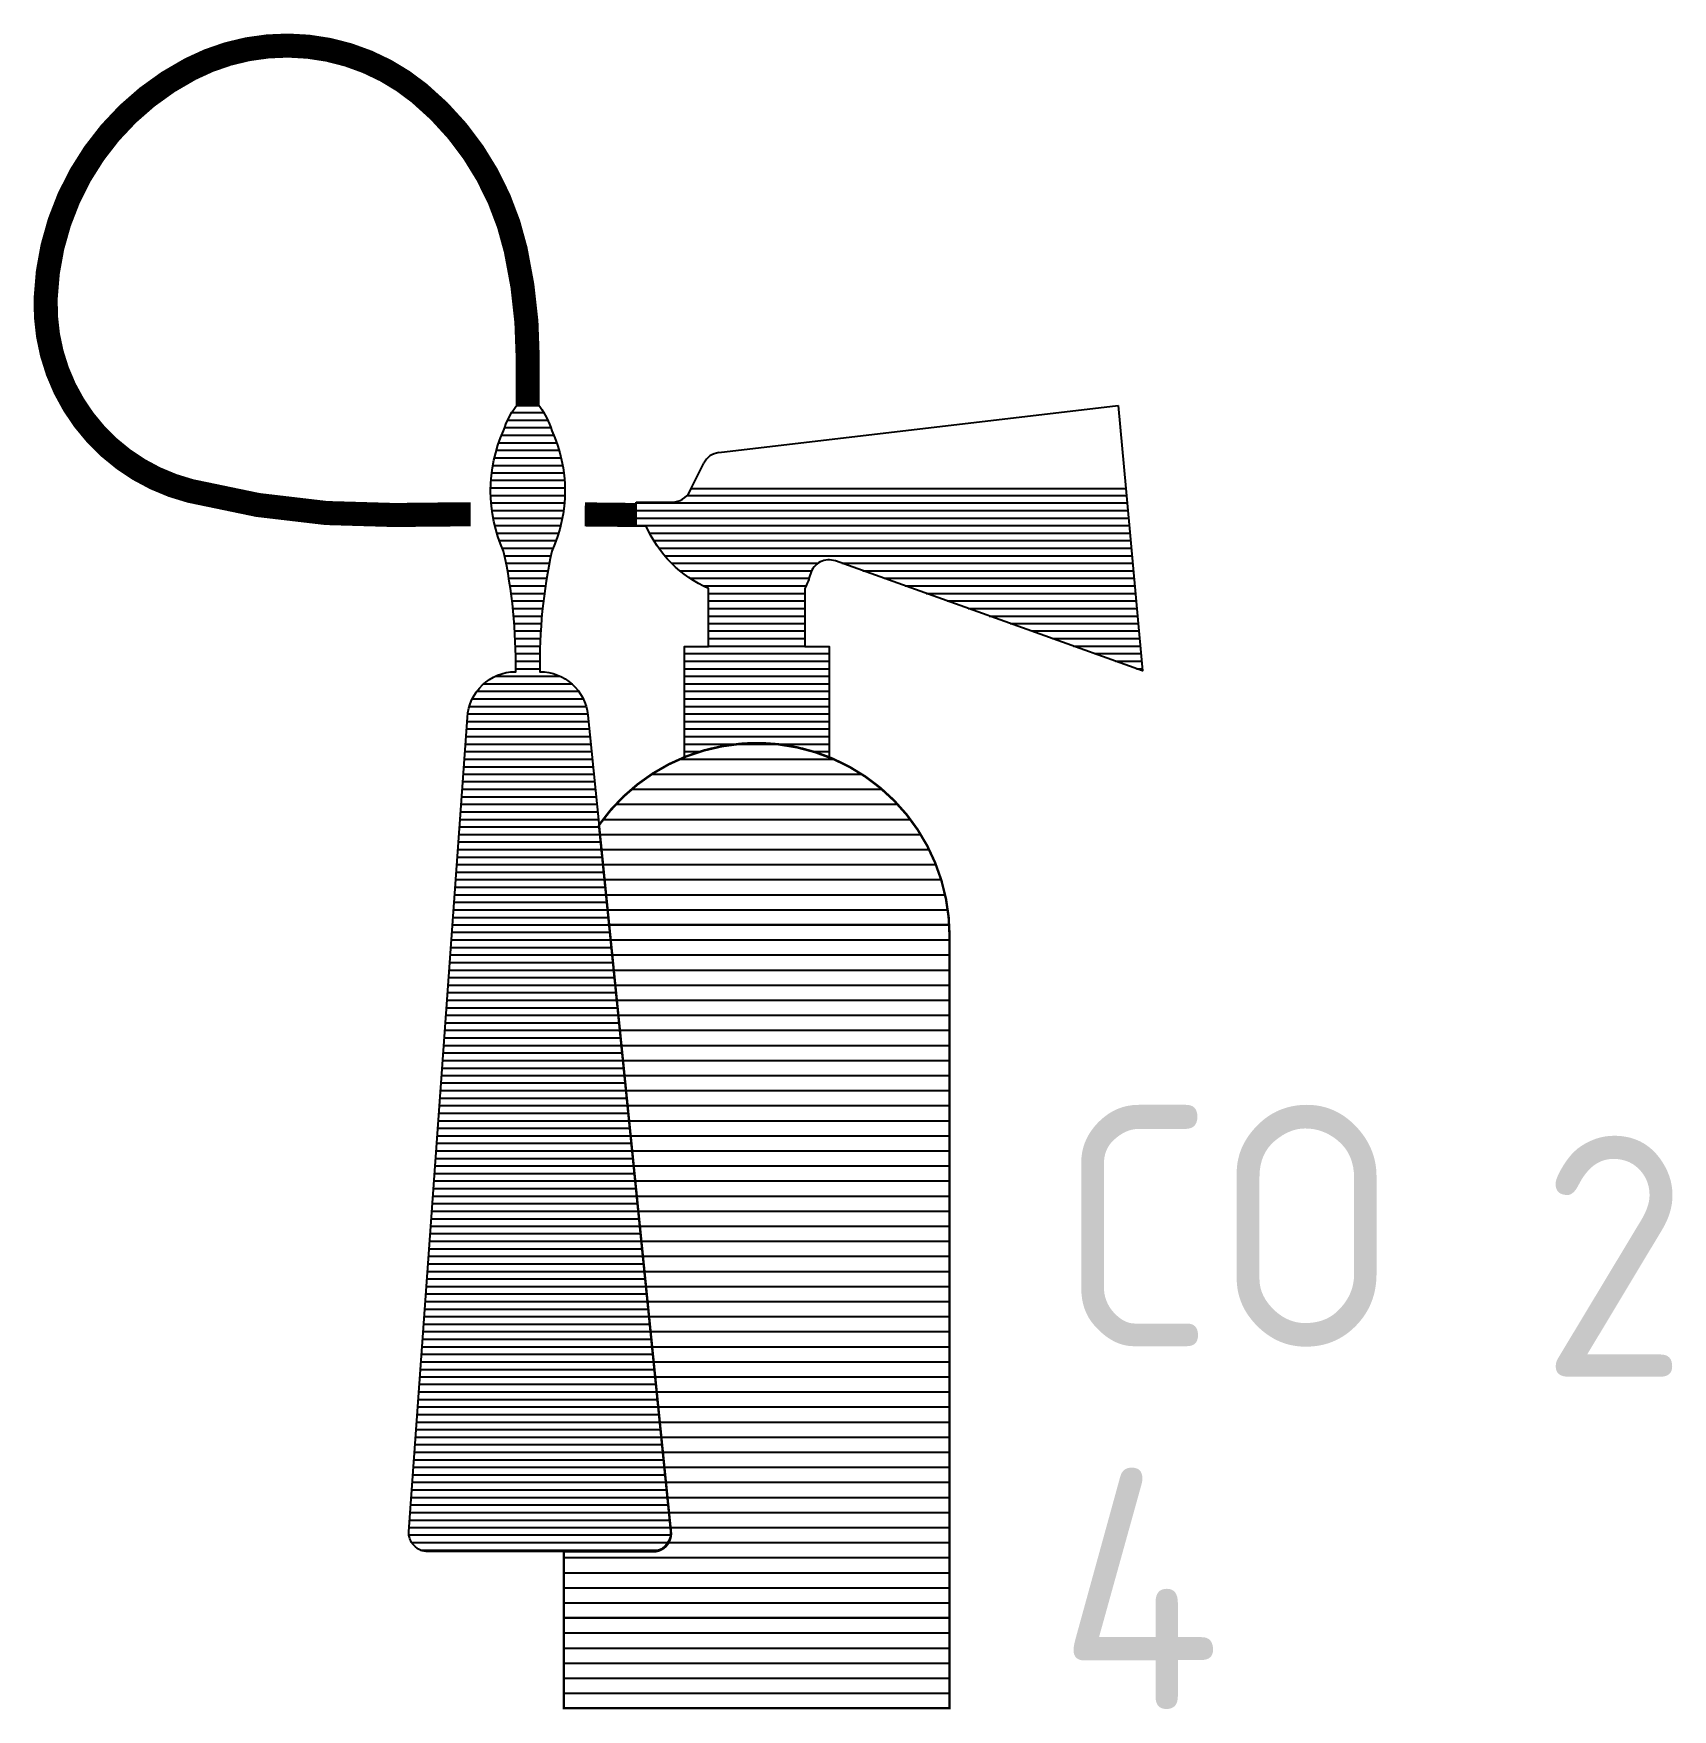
# Model space of a CAD drawing. Extents: x 47 to 60.6, y 37 to 50.9.
import ezdxf

# ---------------------------------------------------------------- set-up
doc = ezdxf.new("R2010")
doc.units = 0
doc.header["$LTSCALE"] = 2
doc.layers.get('0').update_dxf_attribs({"linetype": 'CONTINUOUS'})
for name, color, linetype in [('ROOD', 1, 'CONTINUOUS'), ('TXT', 7, 'CONTINUOUS'), ('VEILIG', 7, 'CONTINUOUS')]:
    doc.layers.add(name, color=color, linetype=linetype)
doc.styles.get("Standard").update_dxf_attribs({"font": 'ISO'})

# ---------------------------------------------------------------- blocks, each defined once
blk = doc.blocks.new('*X')
at = {"color": 0}
for p, q in [((50.967, 47.75), (51.233, 47.75)), ((51.01, 47.812), (51.19, 47.812)), ((50.884, 47.562), (51.316, 47.562)), ((50.908, 47.625), (51.292, 47.625)), ((50.934, 47.688), (51.266, 47.688)), ((50.84, 47.438), (51.36, 47.438)), ((50.86, 47.5), (51.34, 47.5)), ((50.811, 47.312), (51.389, 47.312)), ((50.823, 47.375), (51.377, 47.375)), ((50.795, 47.188), (51.405, 47.188)), ((50.801, 47.25), (51.399, 47.25)), ((50.792, 47.125), (51.408, 47.125)), ((50.792, 47.062), (51.408, 47.062)), ((50.796, 47), (51.404, 47)), ((52, 47), (56.073, 47)), ((52.421, 47.062), (56.068, 47.062)), ((50.803, 46.938), (51.397, 46.938)), ((50.813, 46.875), (51.387, 46.875)), ((52, 46.938), (56.079, 46.938)), ((52, 46.875), (56.085, 46.875)), ((50.826, 46.812), (51.374, 46.812)), ((50.843, 46.75), (51.357, 46.75)), ((52, 46.812), (56.09, 46.812)), ((52.111, 46.75), (56.096, 46.75)), ((50.864, 46.688), (51.336, 46.688)), ((50.889, 46.625), (51.311, 46.625)), ((52.146, 46.688), (56.102, 46.688)), ((52.188, 46.625), (56.108, 46.625)), ((50.908, 46.562), (51.292, 46.562)), ((50.921, 46.5), (51.279, 46.5)), ((52.236, 46.562), (56.113, 46.562)), ((52.294, 46.5), (53.508, 46.5)), ((53.706, 46.5), (56.119, 46.5)), ((50.932, 46.438), (51.268, 46.438)), ((50.943, 46.375), (51.257, 46.375)), ((50.953, 46.312), (51.247, 46.312)), ((52.363, 46.438), (53.455, 46.438)), ((52.447, 46.375), (53.434, 46.375)), ((52.555, 46.312), (53.409, 46.312)), ((53.881, 46.438), (56.125, 46.438)), ((54.056, 46.375), (56.13, 46.375)), ((54.231, 46.312), (56.136, 46.312)), ((50.962, 46.25), (51.238, 46.25)), ((50.97, 46.188), (51.23, 46.188)), ((52.6, 46.25), (53.4, 46.25)), ((52.6, 46.188), (53.4, 46.188)), ((54.405, 46.25), (56.142, 46.25)), ((54.58, 46.188), (56.147, 46.188)), ((50.977, 46.125), (51.223, 46.125)), ((50.983, 46.062), (51.217, 46.062)), ((52.6, 46.125), (53.4, 46.125)), ((52.6, 46.062), (53.4, 46.062)), ((54.755, 46.125), (56.153, 46.125)), ((54.929, 46.062), (56.159, 46.062)), ((50.988, 46), (51.212, 46)), ((50.992, 45.938), (51.208, 45.938)), ((52.6, 46), (53.4, 46)), ((52.6, 45.938), (53.4, 45.938)), ((55.104, 46), (56.164, 46)), ((55.279, 45.938), (56.17, 45.938)), ((50.996, 45.875), (51.204, 45.875)), ((50.998, 45.812), (51.202, 45.812)), ((51, 45.75), (51.2, 45.75)), ((52.4, 45.75), (53.6, 45.75)), ((52.6, 45.875), (53.4, 45.875)), ((52.6, 45.812), (53.4, 45.812)), ((55.454, 45.875), (56.176, 45.875)), ((55.628, 45.812), (56.181, 45.812)), ((55.803, 45.75), (56.187, 45.75)), ((51, 45.625), (51.2, 45.625)), ((51.001, 45.688), (51.199, 45.688)), ((52.4, 45.688), (53.6, 45.688)), ((52.4, 45.625), (53.6, 45.625)), ((55.978, 45.688), (56.193, 45.688)), ((56.152, 45.625), (56.198, 45.625)), ((50.735, 45.5), (51.465, 45.5)), ((50.831, 45.562), (51.369, 45.562)), ((52.4, 45.562), (53.6, 45.562)), ((52.4, 45.5), (53.6, 45.5)), ((50.64, 45.375), (51.56, 45.375)), ((50.678, 45.438), (51.522, 45.438)), ((52.4, 45.438), (53.6, 45.438)), ((52.4, 45.375), (53.6, 45.375)), ((50.603, 45.25), (51.597, 45.25)), ((50.616, 45.312), (51.584, 45.312)), ((52.4, 45.312), (53.6, 45.312)), ((52.4, 45.25), (53.6, 45.25)), ((50.589, 45.062), (51.616, 45.062)), ((50.594, 45.125), (51.61, 45.125)), ((50.598, 45.188), (51.603, 45.188)), ((52.4, 45.188), (53.6, 45.188)), ((52.4, 45.125), (53.6, 45.125)), ((52.4, 45.062), (53.6, 45.062)), ((50.58, 44.938), (51.629, 44.938)), ((50.585, 45), (51.622, 45)), ((52.4, 45), (52.84, 45)), ((52.4, 44.938), (52.53, 44.938)), ((52.84, 45), (53.16, 45)), ((53.16, 45), (53.6, 45)), ((53.47, 44.938), (53.6, 44.938)), ((50.571, 44.812), (51.642, 44.812)), ((50.576, 44.875), (51.635, 44.875)), ((52.361, 44.875), (53.639, 44.875)), ((50.562, 44.688), (51.654, 44.688)), ((50.567, 44.75), (51.648, 44.75)), ((52.129, 44.75), (53.871, 44.75)), ((50.548, 44.5), (51.673, 44.5)), ((50.553, 44.562), (51.667, 44.562)), ((50.558, 44.625), (51.661, 44.625)), ((51.831, 44.5), (54.169, 44.5)), ((51.961, 44.625), (54.039, 44.625)), ((50.539, 44.375), (51.686, 44.375)), ((50.544, 44.438), (51.68, 44.438)), ((51.725, 44.375), (54.275, 44.375)), ((50.53, 44.25), (51.699, 44.25)), ((50.535, 44.312), (51.692, 44.312)), ((51.699, 44.25), (54.361, 44.25)), ((50.521, 44.125), (51.712, 44.125)), ((50.526, 44.188), (51.705, 44.188)), ((51.712, 44.125), (54.43, 44.125)), ((50.512, 44), (51.724, 44)), ((50.517, 44.062), (51.718, 44.062)), ((51.724, 44), (54.486, 44)), ((50.499, 43.812), (51.743, 43.812)), ((50.503, 43.875), (51.737, 43.875)), ((50.508, 43.938), (51.731, 43.938)), ((51.737, 43.875), (54.53, 43.875)), ((50.49, 43.688), (51.756, 43.688)), ((50.494, 43.75), (51.75, 43.75)), ((51.75, 43.75), (54.563, 43.75)), ((50.481, 43.562), (51.769, 43.562)), ((50.485, 43.625), (51.762, 43.625)), ((51.762, 43.625), (54.585, 43.625)), ((50.472, 43.438), (51.782, 43.438)), ((50.476, 43.5), (51.775, 43.5)), ((51.775, 43.5), (54.597, 43.5)), ((50.458, 43.25), (51.801, 43.25)), ((50.463, 43.312), (51.794, 43.312)), ((50.467, 43.375), (51.788, 43.375)), ((51.788, 43.375), (54.6, 43.375)), ((51.801, 43.25), (54.6, 43.25)), ((50.449, 43.125), (51.813, 43.125)), ((50.454, 43.188), (51.807, 43.188)), ((51.813, 43.125), (54.6, 43.125)), ((50.44, 43), (51.826, 43)), ((50.445, 43.062), (51.82, 43.062)), ((51.826, 43), (54.6, 43)), ((50.431, 42.875), (51.839, 42.875)), ((50.436, 42.938), (51.832, 42.938)), ((51.839, 42.875), (54.6, 42.875)), ((50.422, 42.75), (51.852, 42.75)), ((50.427, 42.812), (51.845, 42.812)), ((51.852, 42.75), (54.6, 42.75)), ((50.409, 42.562), (51.871, 42.562)), ((50.413, 42.625), (51.864, 42.625)), ((50.418, 42.688), (51.858, 42.688)), ((51.864, 42.625), (54.6, 42.625)), ((50.399, 42.438), (51.883, 42.438)), ((50.404, 42.5), (51.877, 42.5)), ((51.877, 42.5), (54.6, 42.5)), ((50.39, 42.312), (51.896, 42.312)), ((50.395, 42.375), (51.89, 42.375)), ((51.89, 42.375), (54.6, 42.375)), ((50.381, 42.188), (51.909, 42.188)), ((50.386, 42.25), (51.902, 42.25)), ((51.902, 42.25), (54.6, 42.25)), ((50.368, 42), (51.928, 42)), ((50.372, 42.062), (51.922, 42.062)), ((50.377, 42.125), (51.915, 42.125)), ((51.915, 42.125), (54.6, 42.125)), ((51.928, 42), (54.6, 42)), ((50.359, 41.875), (51.941, 41.875)), ((50.363, 41.938), (51.934, 41.938)), ((51.941, 41.875), (54.6, 41.875)), ((50.35, 41.75), (51.953, 41.75)), ((50.354, 41.812), (51.947, 41.812)), ((51.953, 41.75), (54.6, 41.75)), ((50.341, 41.625), (51.966, 41.625)), ((50.345, 41.688), (51.96, 41.688)), ((51.966, 41.625), (54.6, 41.625)), ((50.327, 41.438), (51.985, 41.438)), ((50.332, 41.5), (51.979, 41.5)), ((50.336, 41.562), (51.972, 41.562)), ((51.979, 41.5), (54.6, 41.5)), ((50.318, 41.312), (51.998, 41.312)), ((50.323, 41.375), (51.992, 41.375)), ((51.992, 41.375), (54.6, 41.375)), ((50.309, 41.188), (52.011, 41.188)), ((50.314, 41.25), (52.004, 41.25)), ((52.004, 41.25), (54.6, 41.25)), ((50.3, 41.062), (52.023, 41.062)), ((50.305, 41.125), (52.017, 41.125)), ((52.017, 41.125), (54.6, 41.125)), ((50.291, 40.938), (52.036, 40.938)), ((50.296, 41), (52.03, 41)), ((52.03, 41), (54.6, 41)), ((50.278, 40.75), (52.055, 40.75)), ((50.282, 40.812), (52.049, 40.812)), ((50.287, 40.875), (52.042, 40.875)), ((52.042, 40.875), (54.6, 40.875)), ((52.055, 40.75), (54.6, 40.75)), ((50.269, 40.625), (52.068, 40.625)), ((50.273, 40.688), (52.062, 40.688)), ((52.068, 40.625), (54.6, 40.625)), ((50.26, 40.5), (52.081, 40.5)), ((50.264, 40.562), (52.074, 40.562)), ((52.081, 40.5), (54.6, 40.5)), ((50.25, 40.375), (52.093, 40.375)), ((50.255, 40.438), (52.087, 40.438)), ((52.093, 40.375), (54.6, 40.375)), ((50.237, 40.188), (52.112, 40.188)), ((50.241, 40.25), (52.106, 40.25)), ((50.246, 40.312), (52.1, 40.312)), ((52.106, 40.25), (54.6, 40.25)), ((50.228, 40.062), (52.125, 40.062)), ((50.232, 40.125), (52.119, 40.125)), ((52.119, 40.125), (54.6, 40.125)), ((50.219, 39.938), (52.138, 39.938)), ((50.223, 40), (52.132, 40)), ((52.132, 40), (54.6, 40)), ((50.21, 39.812), (52.151, 39.812)), ((50.214, 39.875), (52.144, 39.875)), ((52.144, 39.875), (54.6, 39.875)), ((50.201, 39.688), (52.163, 39.688)), ((50.205, 39.75), (52.157, 39.75)), ((52.157, 39.75), (54.6, 39.75)), ((50.187, 39.5), (52.182, 39.5)), ((50.192, 39.562), (52.176, 39.562)), ((50.196, 39.625), (52.17, 39.625)), ((52.17, 39.625), (54.6, 39.625)), ((52.182, 39.5), (54.6, 39.5)), ((50.178, 39.375), (52.195, 39.375)), ((50.183, 39.438), (52.189, 39.438)), ((52.195, 39.375), (54.6, 39.375)), ((50.169, 39.25), (52.208, 39.25)), ((50.174, 39.312), (52.202, 39.312)), ((52.208, 39.25), (54.6, 39.25)), ((50.16, 39.125), (52.221, 39.125)), ((50.165, 39.188), (52.214, 39.188)), ((52.221, 39.125), (54.6, 39.125)), ((50.147, 38.938), (52.24, 38.938)), ((50.151, 39), (52.233, 39)), ((50.156, 39.062), (52.227, 39.062)), ((52.233, 39), (54.6, 39)), ((50.138, 38.812), (52.252, 38.812)), ((50.142, 38.875), (52.246, 38.875)), ((52.246, 38.875), (54.6, 38.875)), ((50.129, 38.688), (52.265, 38.688)), ((50.133, 38.75), (52.259, 38.75)), ((52.259, 38.75), (54.6, 38.75)), ((50.12, 38.562), (52.278, 38.562)), ((50.124, 38.625), (52.272, 38.625)), ((52.272, 38.625), (54.6, 38.625)), ((50.114, 38.438), (52.286, 38.438)), ((50.115, 38.5), (52.284, 38.5)), ((52.284, 38.5), (54.6, 38.5)), ((50.137, 38.375), (52.263, 38.375)), ((50.211, 38.312), (52.189, 38.312)), ((51.4, 38.25), (54.6, 38.25)), ((52.268, 38.375), (54.6, 38.375)), ((51.4, 38.125), (54.6, 38.125)), ((51.4, 38), (54.6, 38)), ((51.4, 37.875), (54.6, 37.875)), ((51.4, 37.75), (54.6, 37.75)), ((51.4, 37.625), (54.6, 37.625)), ((51.4, 37.5), (54.6, 37.5)), ((51.4, 37.375), (54.6, 37.375)), ((51.4, 37.25), (54.6, 37.25)), ((51.4, 37.125), (54.6, 37.125)), ((51.4, 37), (54.6, 37))]:
    blk.add_line(p, q, dxfattribs=at)

msp = doc.modelspace()

# ---------------------------------------------------------------- linework, layer by layer
at = {"layer": 'VEILIG', "color": 0}
for p, q in [((52.686, 47.418), (56, 47.808)), ((56, 47.808), (56.062, 47.121)), ((52.457, 47.121), (52.561, 47.331))]:
    msp.add_line(p, q, dxfattribs=at)
for points, const_width in [([(51.1, 47.8), (51.1, 48.2, 0.055385), (51, 49.1, 0.166689), (50.2, 50.4, 0.300551), (48.3, 50.6, 0.270542), (47.1, 48.7, 0.352828), (48.3, 47.1, 0.065997), (50, 46.9, -0.002302), (50.627, 46.906, -0.666371)], 0.2), ([(51.573, 46.905, -0.001569), (52, 46.9, -0.666371)], 0.2), ([(51.691, 44.328, -0.732599), (54.6, 43.408), (54.6, 37), (51.4, 37), (51.4, 38.3), (52.139, 38.3, 0.444255), (52.288, 38.465), (51.691, 44.328)], 0.02)]:
    msp.add_lwpolyline(points, format="xyb", dxfattribs=dict(at, const_width=const_width))
for points in [[(51.2, 47.8, -0.078461), (51.3, 47.6, -0.216637), (51.3, 46.6, 0.058232), (51.2, 45.6, -0.385314), (51.598, 45.24), (52.287, 38.476, -0.443716), (52.128, 38.3), (50.272, 38.3, -0.428923), (50.113, 38.468), (50.6, 45.22, -0.399656), (51, 45.6, 0.058232), (50.9, 46.6, -0.216637), (50.9, 47.6, -0.078461), (51, 47.8, -0.514618)], [(52, 47.008), (52.301, 47.008, 0.284079), (52.444, 47.096), (52.457, 47.121), (56.062, 47.121), (56.2, 45.608), (53.653, 46.519, 0.432599), (53.446, 46.413, -0.038855), (53.4, 46.291), (53.4, 45.808), (53.6, 45.808), (53.6, 44.891, 0.194601), (52.4, 44.891), (52.4, 45.808), (52.6, 45.808), (52.6, 46.291, -0.189149), (52.083, 46.808), (52, 46.808), (52, 47.008)]]:
    msp.add_lwpolyline(points, format="xyb", close=True, dxfattribs=at)
at = {"layer": 'VEILIG', "color": 0, "const_width": 0.02}
for points in [[(51.775, 43.5), (54.6, 43.5)], [(51.4, 37.75), (54.6, 37.75)]]:
    msp.add_lwpolyline(points, dxfattribs=at)
at = {"layer": 'VEILIG', "color": 0}
msp.add_arc((52.704, 47.259), 0.16, 96.7098, 153.4349, dxfattribs=at)

# ---------------------------------------------------------------- block references
at = {"layer": 'ROOD', "color": 0}
msp.add_blockref('*X', (0, 0), dxfattribs=at)
at = {"layer": 'VEILIG', "color": 0}
msp.add_blockref('*X', (0, 0), dxfattribs=at)

# ---------------------------------------------------------------- texts
at = {"layer": 'TXT', "color": 0}
for s, p in [('CO', (55.5, 40)), ('2', (59.5, 39.75)), ('4', (55.5, 36.99))]:
    msp.add_text(s, height=2, dxfattribs=at).set_placement(p)

doc.saveas('drawing.dxf')
